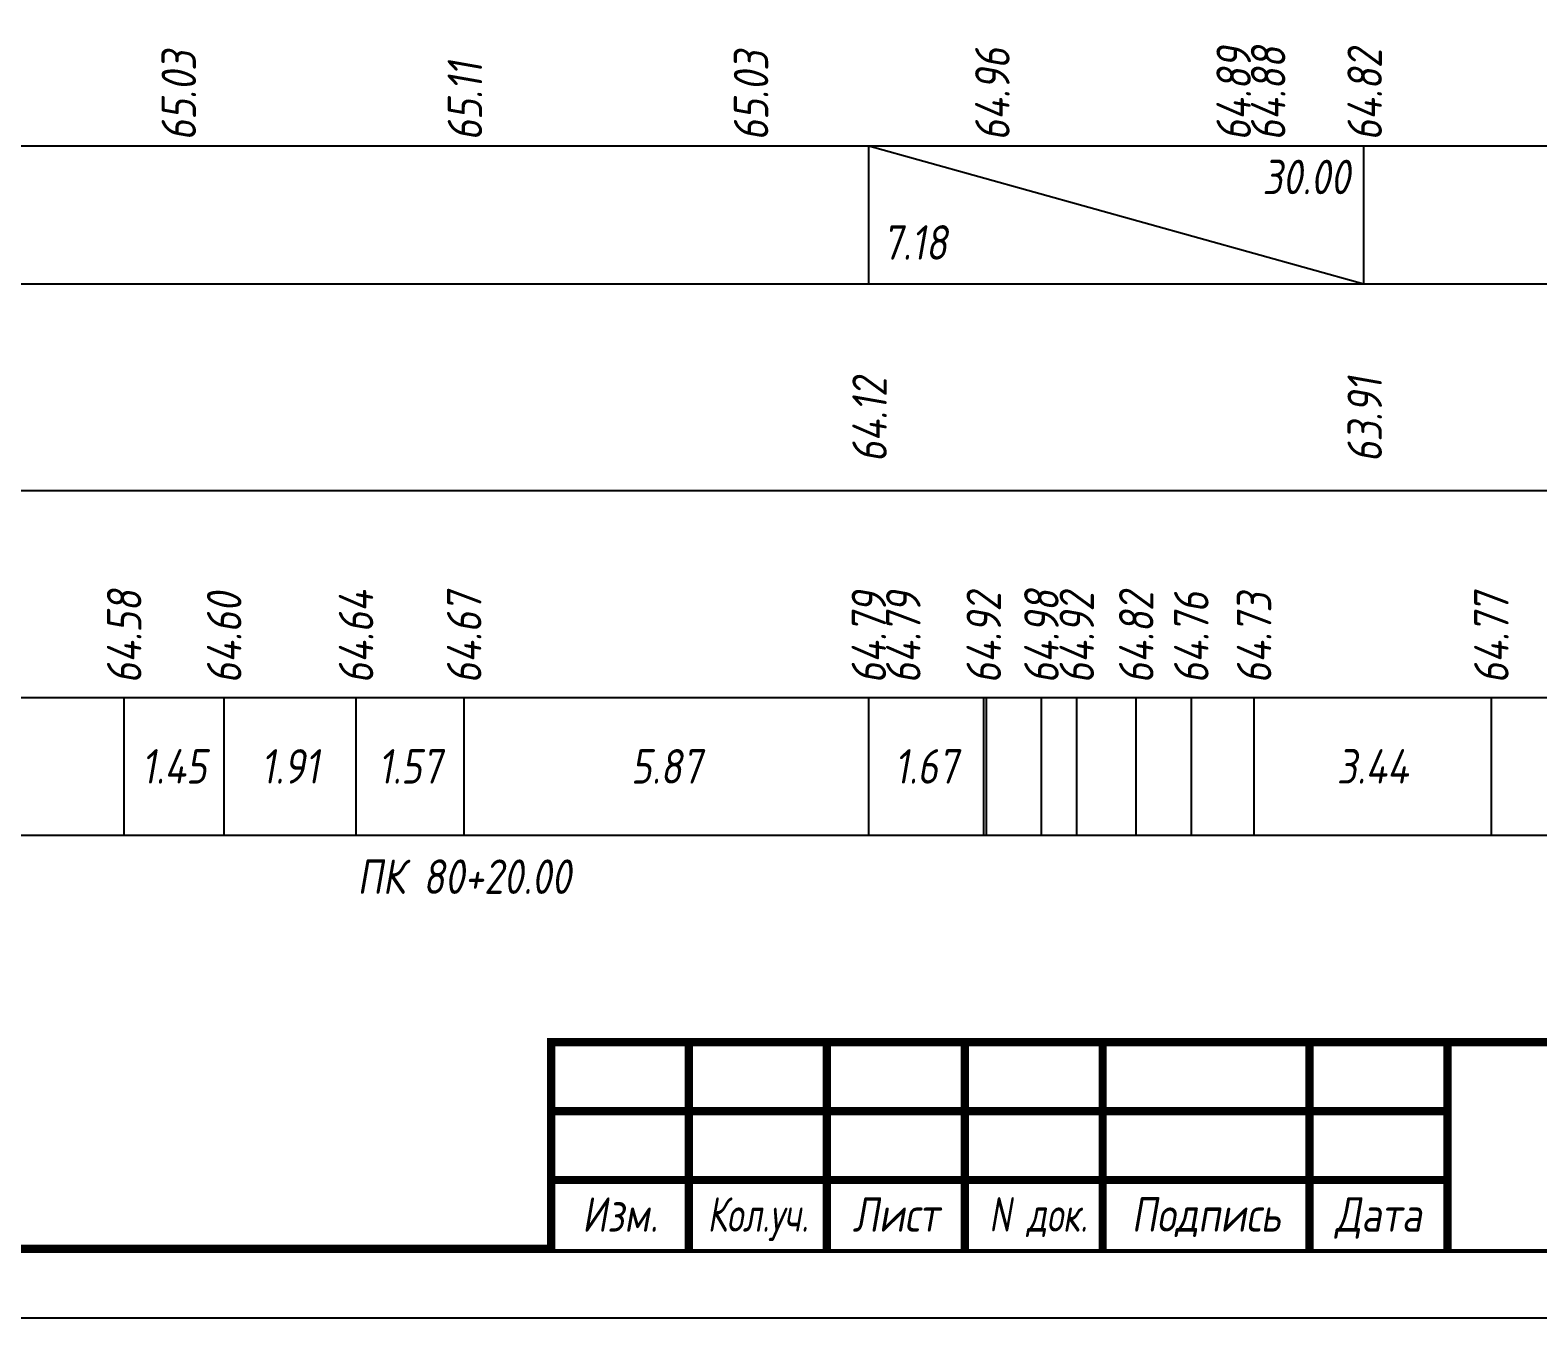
# Model space of a CAD drawing. Extents: x -717 to 1451, y -133302 to 233.
# Drawn here: x 162.2 to 271.5, y -126241.4 to -126148 of the extents above; entities that cross this region are included whole.
import ezdxf
from ezdxf.enums import TextEntityAlignment as Align

# ---------------------------------------------------------------- set-up
doc = ezdxf.new("R2010")
doc.units = 0
for name, color, linetype in [('Зарамочное оформление', 7, 'Continuous'), ('Код_510', 7, 'Continuous'), ('Код_514', 1, 'Continuous'), ('Код_516', 1, 'Continuous'), ('Подписи поперечников', 7, 'Continuous'), ('Таблица', 7, 'Continuous')]:
    doc.layers.add(name, color=color, linetype=linetype)
doc.styles.add('М', font='romand.shx', dxfattribs={"width": 0.8, "oblique": 10, "height": 2.5})

# ---------------------------------------------------------------- blocks, each defined once
blk = doc.blocks.new('Штамп')
at = {"linetype": 'Continuous'}
blk.add_wipeout([(199.95, -411.25), (384.95, -411.25), (384.95, -426.25), (199.95, -426.25)], dxfattribs=at).dxf.layer = 'Зарамочное оформление'
at = {"layer": 'Зарамочное оформление', "linetype": 'Continuous', "lineweight": -3, "const_width": 0.6, "flags": 128}
for points in [[(199.95, -426.25), (199.95, -411.25), (384.95, -411.25)], [(209.95, -411.25), (209.95, -426.25)], [(219.95, -411.25), (219.95, -426.25)], [(229.95, -411.25), (229.95, -426.25)], [(239.95, -411.25), (239.95, -426.25)], [(254.95, -411.25), (254.95, -426.25)], [(264.95, -411.25), (264.95, -426.25)], [(199.95, -416.25), (264.95, -416.25)], [(199.95, -421.25), (264.95, -421.25)]]:
    blk.add_lwpolyline(points, dxfattribs=at)
at = {"layer": 'Зарамочное оформление', "linetype": 'Continuous', "style": 'М', "oblique": 10}
for s, width, p in [('Изм.', 0.8, (204.95, -423.75)), ('Кол.уч.', 0.7, (214.95, -423.75)), ('Лист', 0.8, (224.95, -423.75)), ('N док.', 0.7, (235.28, -423.75)), ('Подпись', 0.8, (247.45, -423.75)), ('Дата', 0.8, (259.95, -423.75))]:
    blk.add_text(s, height=2.5, dxfattribs=dict(at, width=width)).set_placement(p, align=Align.MIDDLE_CENTER)
blk = doc.blocks.new('шифр')
blk.add_blockref('Штамп', (0, -125870))

msp = doc.modelspace()

# ---------------------------------------------------------------- linework, layer by layer
at = {"flags": 128}
msp.add_lwpolyline([(-30.054, -126241.421), (389.946, -126241.421), (389.946, -125944.421), (-30.054, -125944.421)], close=True, dxfattribs=at)
at = {"const_width": 0.6, "flags": 128}
msp.add_lwpolyline([(-10.054, -126236.421), (384.946, -126236.421), (384.946, -125949.421), (-10.054, -125949.421)], close=True, dxfattribs=at)
at = {"layer": 'Код_510'}
for p, q in [((168.996, -126206.421), (168.996, -126196.421)), ((176.246, -126206.421), (176.246, -126196.421)), ((185.809, -126206.421), (185.809, -126196.421)), ((193.649, -126206.421), (193.649, -126196.421))]:
    msp.add_line(p, q, dxfattribs=at)

# ---------------------------------------------------------------- texts
at = {"layer": 'Код_510', "style": 'М', "oblique": 10, "width": 0.8}
for s, p in [('64.58', (168.996, -126195.421)), ('64.60', (176.246, -126195.421)), ('64.64', (185.809, -126195.421)), ('64.67', (193.649, -126195.421))]:
    msp.add_text(s, height=2.5, rotation=90, dxfattribs=at).set_placement(p, align=Align.MIDDLE_LEFT)
for s, p in [('1.45', (172.621, -126201.421)), ('1.91', (181.028, -126201.421)), ('1.57', (189.729, -126201.421))]:
    msp.add_text(s, height=2.5, dxfattribs=at).set_placement(p, align=Align.MIDDLE_CENTER)
at = {"layer": 'Код_514', "style": 'М', "oblique": 10, "width": 0.8}
for s, p in [('65.03', (172.953, -126156.049)), ('65.11', (193.703, -126156.049))]:
    msp.add_text(s, height=2.5, rotation=90, dxfattribs=at).set_placement(p, align=Align.MIDDLE_LEFT)

# ---------------------------------------------------------------- next in the draw order: block references
msp.add_blockref('шифр', (0, 59.829))

# ---------------------------------------------------------------- next in the draw order: linework, layer by layer
at = {"layer": 'Код_510'}
for p, q in [((222.995, -126206.421), (222.995, -126196.421)), ((222.999, -126206.421), (222.999, -126196.421)), ((231.329, -126206.421), (231.329, -126196.421)), ((231.531, -126206.421), (231.531, -126196.421)), ((235.511, -126206.421), (235.511, -126196.421)), ((238.072, -126206.421), (238.072, -126196.421)), ((242.387, -126206.421), (242.387, -126196.421)), ((246.381, -126206.421), (246.381, -126196.421)), ((250.931, -126206.421), (250.931, -126196.421)), ((268.138, -126206.421), (268.138, -126196.421))]:
    msp.add_line(p, q, dxfattribs=at)
at = {"layer": 'Код_516'}
for p, q in [((222.995, -126166.421), (222.995, -126156.421)), ((222.995, -126156.421), (258.899, -126166.421)), ((258.899, -126166.421), (258.899, -126156.421))]:
    msp.add_line(p, q, dxfattribs=at)
at = {"layer": 'Таблица'}
for p, q in [((80, -126156.421), (283.953, -126156.421)), ((79.946, -126166.421), (283.899, -126166.421)), ((79.946, -126181.421), (283.899, -126181.421)), ((79.946, -126196.421), (283.899, -126196.421)), ((79.946, -126206.421), (283.899, -126206.421))]:
    msp.add_line(p, q, dxfattribs=at)

# ---------------------------------------------------------------- next in the draw order: texts
at = {"layer": 'Код_510', "style": 'М', "oblique": 10, "width": 0.8}
for s, p in [('64.79', (222.995, -126195.421)), ('64.79', (225.495, -126195.421)), ('64.92', (231.329, -126195.421)), ('64.98', (235.511, -126195.421)), ('64.92', (238.072, -126195.421)), ('64.82', (242.387, -126195.421)), ('64.76', (246.381, -126195.421)), ('64.73', (250.931, -126195.421)), ('64.77', (268.138, -126195.421))]:
    msp.add_text(s, height=2.5, rotation=90, dxfattribs=at).set_placement(p, align=Align.MIDDLE_LEFT)
for s, p in [('5.87', (208.322, -126201.421)), ('1.67', (227.164, -126201.421)), ('3.44', (259.534, -126201.421))]:
    msp.add_text(s, height=2.5, dxfattribs=at).set_placement(p, align=Align.MIDDLE_CENTER)
at = {"layer": 'Код_514', "style": 'М', "oblique": 10, "width": 0.8}
for s, p in [('65.03', (214.453, -126156.049)), ('64.96', (231.953, -126156.049)), ('64.89', (249.453, -126156.049)), ('64.88', (251.953, -126156.049)), ('64.82', (258.953, -126156.049))]:
    msp.add_text(s, height=2.5, rotation=90, dxfattribs=at).set_placement(p, align=Align.MIDDLE_LEFT)
at = {"layer": 'Код_516', "style": 'М', "oblique": 10, "width": 0.8}
msp.add_text('30.00', height=2.5, dxfattribs=at).set_placement((257.899, -126157.421), align=Align.TOP_RIGHT)
msp.add_text('7.18', height=2.5, dxfattribs=at).set_placement((223.995, -126165.421), align=Align.BOTTOM_LEFT)
for s, p in [('64.12', (223.049, -126179.371)), ('63.91', (258.953, -126179.371))]:
    msp.add_text(s, height=2.5, rotation=90, dxfattribs=at).set_placement(p, align=Align.MIDDLE_LEFT)
at = {"layer": 'Подписи поперечников', "style": 'М', "oblique": 10, "width": 0.8}
msp.add_text('ПК 80+20.00', height=2.5, dxfattribs=at).set_placement((193.649, -126211.421), align=Align.BOTTOM_CENTER)

doc.saveas('drawing.dxf')
